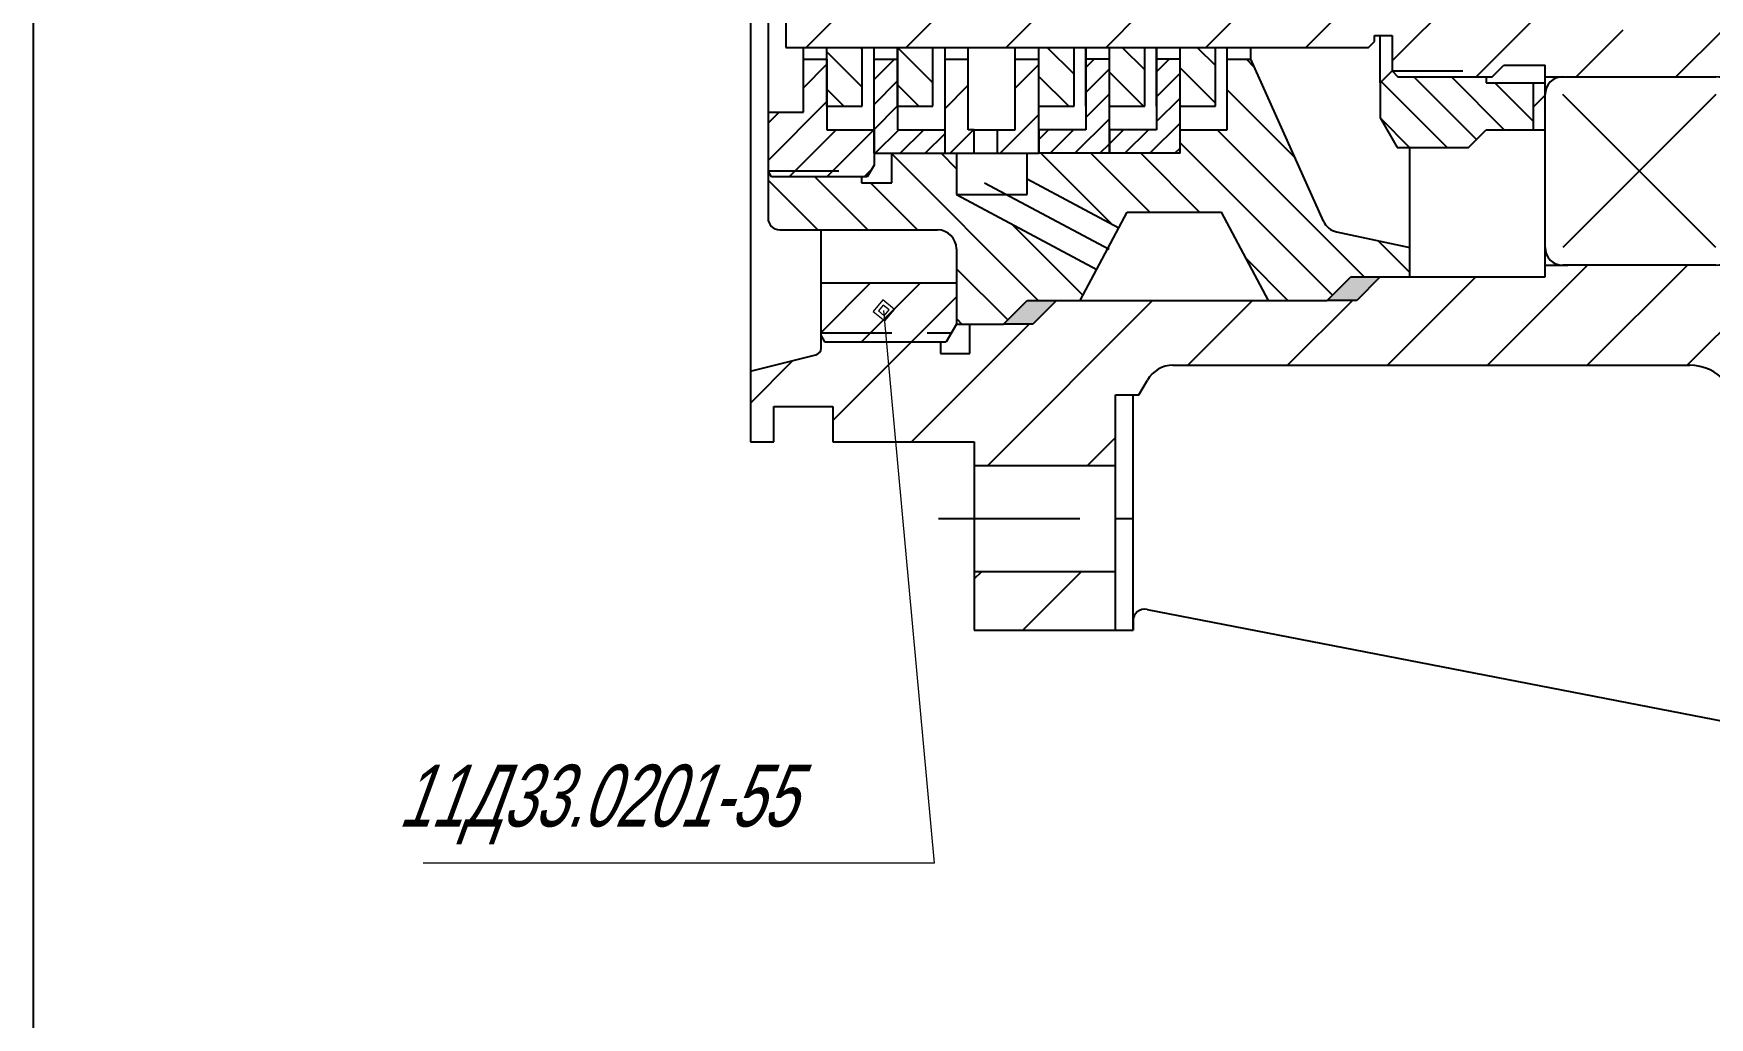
# Model space of a CAD drawing. Extents: x 0 to 841, y 0 to 594.
# Drawn here: x 440.5 to 535.4, y 412.4 to 468.1 of the extents above; entities that cross this region are included whole.
import ezdxf

# ---------------------------------------------------------------- set-up
doc = ezdxf.new("R2010")
doc.units = 0
doc.header["$MEASUREMENT"] = 0
for name, pattern in [('K5LT_AXLED', [13, 8, -2, 1, -2]), ('K5LT_BASIC', [0]), ('K5LT_DASHED', [6, 4, -2]), ('K5LT_THIN', [0])]:
    doc.linetypes.add(name, pattern=pattern)
doc.layers.add('LAYER0VIEW0', color=7, linetype='Continuous')
doc.styles.add('K5_TEXTSTYLE', font='win_eskd.shx', dxfattribs={"width": 0.7, "oblique": 15, "bigfont": 'b_eskd.shx'})
pattern_1 = [(45, (0, 0), (-1.414213562373095, 1.414213562373095), [])]
pattern_2 = [(45, (0, 0), (-1.060660171779821, 1.060660171779821), [])]
pattern_3 = [(45, (0, 0), (-0.7071067811865475, 0.7071067811865476), [])]
pattern_4 = [(-45, (0, 0), (1.060660171779821, 1.060660171779821), [])]
pattern_5 = [(-45, (0, 0), (1.414213562373095, 1.414213562373095), [])]
pattern_6 = [(45, (0, 0), (-2.82842712474619, 2.82842712474619), [])]

# ---------------------------------------------------------------- blocks, each defined once
blk = doc.blocks.new('*U165')
at = {"layer": 'LAYER0VIEW0', "color": 5, "linetype": 'K5LT_BASIC'}
for p, q in [((-1, 31.66666666666669), (-9.666666666666629, 31.66666666666669)), ((-10.66666666666663, 30.66666666666669), (-10.66666666666663, 22)), ((0, 22), (0, 30.66666666666669)), ((-9.666666666666629, 21), (-1, 21)), ((-9.666666666666629, 1), (-1, 1)), ((-10.66666666666663, -8.666666666666686), (-10.66666666666663, 0)), ((0, 0), (0, -8.666666666666686)), ((-1, -9.666666666666686), (-9.666666666666629, -9.666666666666686))]:
    blk.add_line(p, q, dxfattribs=at)
at = {"layer": 'LAYER0VIEW0', "color": 7, "linetype": 'K5LT_THIN'}
for p, q in [((-1, 22), (-9.666666666666629, 30.66666666666669)), ((-1, 30.66666666666669), (-9.666666666666629, 22)), ((-1, 0), (-9.666666666666629, -8.666666666666686)), ((-1, -8.666666666666686), (-9.666666666666629, 2.411265631607762e-16))]:
    blk.add_line(p, q, dxfattribs=at)
at = {"layer": 'LAYER0VIEW0', "color": 5, "linetype": 'K5LT_BASIC'}
for centre, start, end in [((-9.666666666666629, 30.66666666666669), 90, 180), ((-1, 30.66666666666669), 0, 90), ((-9.666666666666629, 22), 180, 270), ((-1, 22), 270, 0), ((-9.666666666666629, 0), 90, 180), ((-1, 0), 0, 90), ((-9.666666666666629, -8.666666666666686), 180, 270), ((-1, -8.666666666666686), 270, 0)]:
    blk.add_arc(centre, 1, start, end, dxfattribs=at)

msp = doc.modelspace()

# ---------------------------------------------------------------- hatches: boundary and pattern name
at = {"layer": 'LAYER0VIEW0'}
h = msp.add_hatch(dxfattribs=at)
h.set_pattern_fill('МЕТАЛЛ', color=256, style=0, pattern_type=0)
h.set_pattern_definition(pattern_6)
edge = h.paths.add_edge_path()
edge.add_line((526.0977101522714, 483.2925242810399), (517.4310434856048, 483.2925242810399))
edge.add_line((517.4310434856048, 483.2925242810399), (516.4310434856048, 483.2925242810399))
edge.add_line((516.4310434856048, 483.2925242810399), (516.4310434856048, 483.6258576143733))
edge.add_line((516.4310434856048, 483.6258576143733), (516.0977101522714, 483.9591909477066))
edge.add_line((516.0977101522714, 483.9591909477066), (483.0977101522714, 483.9591909477066))
edge.add_line((483.0977101522714, 483.9591909477066), (483.0977101522714, 483.0623246399594))
edge.add_line((483.0977101522714, 483.0623246399594), (484.4310434856048, 482.2925242810398))
edge.add_line((484.4310434856048, 482.2925242810399), (491.0977101522714, 482.2925242810399))
edge.add_line((491.0977101522714, 482.2925242810399), (491.0977101522714, 481.9591909477066))
edge.add_line((491.0977101522714, 481.9591909477066), (503.7643768189381, 481.9591909477066))
edge.add_line((503.7643768189381, 481.9591909477066), (503.7643768189381, 479.6258576143733))
edge.add_line((503.7643768189381, 479.6258576143733), (509.7643768189381, 479.6258576143733))
edge.add_line((509.7643768189381, 479.6258576143733), (512.0737778956965, 475.6258576143733))
edge.add_line((512.0737778956965, 475.6258576143733), (509.7643768189381, 471.6258576143733))
edge.add_line((509.7643768189381, 471.6258576143733), (503.7643768189381, 471.6258576143733))
edge.add_line((503.7643768189381, 471.6258576143733), (503.7643768189381, 469.2925242810399))
edge.add_line((503.7643768189381, 469.2925242810399), (491.0977101522714, 469.2925242810399))
edge.add_line((491.0977101522714, 469.2925242810399), (491.0977101522714, 468.9591909477066))
edge.add_line((491.0977101522714, 468.9591909477066), (484.4310434856048, 468.9591909477066))
edge.add_line((484.4310434856048, 468.9591909477066), (483.0977101522714, 468.189390588787))
edge.add_line((483.0977101522714, 468.1893905887871), (483.0977101522714, 467.2925242810399))
edge.add_line((483.0977101522714, 467.2925242810399), (516.0977101522714, 467.2925242810399))
edge.add_line((516.0977101522714, 467.2925242810399), (516.4310434856048, 467.6258576143733))
edge.add_line((516.4310434856048, 467.6258576143733), (516.4310434856048, 467.9591909477066))
edge.add_line((516.4310434856048, 467.9591909477066), (517.4310434856048, 467.9591909477066))
edge.add_line((517.4310434856048, 467.9591909477066), (517.4310434856048, 465.9591909477066))
edge.add_line((517.4310434856048, 465.9591909477066), (517.7643768189381, 465.6258576143733))
edge.add_line((517.7643768189381, 465.6258576143733), (523.0977101522714, 465.6258576143733))
edge.add_line((523.0977101522714, 465.6258576143733), (523.7643768189381, 466.29252428104))
edge.add_line((523.7643768189381, 466.2925242810399), (526.0977101522714, 466.2925242810399))
edge.add_line((526.0977101522714, 466.2925242810399), (526.0977101522714, 465.6258576143733))
edge.add_line((526.0977101522714, 465.6258576143733), (527.0977101522714, 465.6258576143733))
edge.add_line((527.0977101522714, 465.6258576143733), (535.7643768189381, 465.6258576143733))
edge.add_line((535.7643768189381, 465.6258576143733), (536.7643768189381, 465.6258576143733))
edge.add_line((536.7643768189381, 465.6258576143733), (560.7643768189381, 465.6258576143733))
edge.add_line((560.7643768189381, 465.6258576143733), (612.5616350826343, 465.6258576143733))
edge.add_line((612.5616350826346, 465.6258576143733), (627.2283017493011, 465.6258576143733))
edge.add_line((627.2283017493011, 465.6258576143733), (627.2283017493011, 463.9591909477066))
edge.add_line((627.2283017493011, 463.9591909477066), (636.5616350826346, 463.9591909477066))
edge.add_line((636.5616350826346, 463.9591909477066), (637.8949684159678, 463.9591909477066))
edge.add_line((637.8949684159678, 463.9591909477066), (646.5616350826346, 463.9591909477066))
edge.add_arc((646.5616350826346, 462.6258576143733), 1.333333333333333, 360, 450, ccw=False)
edge.add_line((647.8949684159678, 462.6258576143733), (647.8949684159678, 460.9591909477066))
edge.add_line((647.8949684159678, 460.9591909477066), (665.2283017493011, 460.9591909477066))
edge.add_arc((668.1076120941287, 456.0166622120744), 5.720054052575112, 342.4570964103727, 480.2232870814474, ccw=False)
edge.add_arc((756.8600549698186, 427.9600417034263), 87.36146973581641, 162.4570964103733, 172.6314406768663)
edge.add_arc((669.2283017493011, 439.2925242810399), 1, 630, 712.6314406768681, ccw=False)
edge.add_line((669.2283017493011, 438.2925242810399), (669.2283017493011, 433.6258576143733))
edge.add_arc((669.2283017493011, 432.6258576143733), 1, 360, 450, ccw=False)
edge.add_line((670.2283017493011, 432.6258576143733), (670.2283017493011, 431.6258576143733))
edge.add_line((670.2283017493011, 431.6258576143733), (671.5616350826346, 431.6258576143733))
edge.add_line((671.5616350826346, 431.6258576143733), (671.5616350826346, 433.6258576143733))
edge.add_arc((703.6828472038466, 433.6258576143733), 32.1212121212122, 454.97910584399864, 540, ccw=False)
edge.add_line((700.8949684159678, 465.6258576143733), (700.8949684159678, 467.2925242810399))
edge.add_line((700.8949684159678, 467.2925242810399), (699.2283017493011, 467.2925242810399))
edge.add_line((699.2283017493011, 467.2925242810399), (698.2283017493011, 467.2925242810399))
edge.add_line((698.2283017493011, 467.2925242810399), (697.5616350826346, 467.9591909477065))
edge.add_line((697.5616350826346, 467.9591909477066), (697.2283017493011, 467.6258576143732))
edge.add_line((697.2283017493011, 467.6258576143733), (689.8949684159678, 467.6258576143733))
edge.add_line((689.8949684159678, 467.6258576143733), (689.2283017493011, 468.29252428104))
edge.add_line((689.2283017493011, 468.2925242810399), (687.5616350826346, 468.2925242810399))
edge.add_line((687.5616350826346, 468.2925242810399), (687.5616350826346, 467.6258576143733))
edge.add_line((687.5616350826346, 467.6258576143733), (683.5616350826346, 467.6258576143733))
edge.add_line((683.5616350826346, 467.6258576143733), (681.5616350826346, 465.6258576143733))
edge.add_line((681.5616350826346, 465.6258576143733), (654.8949684159678, 465.6258576143733))
edge.add_line((654.8949684159678, 465.6258576143733), (652.2283017493011, 468.29252428104))
edge.add_line((652.2283017493011, 468.2925242810399), (530.3316121263289, 468.2925242810399))
edge.add_line((530.3316121263287, 468.2925242810399), (526.0977101522714, 475.6258576143733))
edge.add_line((526.0977101522714, 475.6258576143733), (530.3316121263287, 482.9591909477066))
edge.add_line((530.3316121263287, 482.9591909477066), (652.2283017493011, 482.9591909477066))
edge.add_line((652.2283017493011, 482.9591909477066), (654.8949684159678, 485.6258576143733))
edge.add_line((654.8949684159678, 485.6258576143733), (681.5616350826346, 485.6258576143733))
edge.add_line((681.5616350826346, 485.6258576143733), (683.5616350826346, 483.6258576143733))
edge.add_line((683.5616350826346, 483.6258576143733), (687.5616350826346, 483.6258576143733))
edge.add_line((687.5616350826346, 483.6258576143733), (687.5616350826346, 482.9591909477066))
edge.add_line((687.5616350826346, 482.9591909477066), (689.2283017493011, 482.9591909477066))
edge.add_line((689.2283017493011, 482.9591909477066), (689.8949684159678, 483.6258576143733))
edge.add_line((689.8949684159678, 483.6258576143733), (697.2283017493011, 483.6258576143733))
edge.add_line((697.2283017493011, 483.6258576143733), (697.5616350826346, 483.2925242810398))
edge.add_line((697.5616350826346, 483.2925242810399), (698.2283017493011, 483.9591909477065))
edge.add_line((698.2283017493011, 483.9591909477066), (699.2283017493011, 483.9591909477066))
edge.add_line((699.2283017493011, 483.9591909477066), (700.8949684159678, 483.9591909477066))
edge.add_line((700.8949684159678, 483.9591909477066), (700.8949684159678, 485.6258576143732))
edge.add_arc((703.6828472038466, 517.6258576143732), 32.1212121212122, 540, 625.0208941560014, ccw=False)
edge.add_line((671.5616350826346, 517.6258576143732), (671.5616350826346, 519.6258576143732))
edge.add_line((671.5616350826346, 519.6258576143732), (670.2283017493011, 519.6258576143732))
edge.add_line((670.2283017493011, 519.6258576143732), (670.2283017493011, 518.6258576143732))
edge.add_arc((669.2283017493011, 518.6258576143732), 1, 270, 360, ccw=False)
edge.add_line((669.2283017493011, 517.6258576143732), (669.2283017493011, 512.9591909477065))
edge.add_arc((669.2283017493011, 511.9591909477066), 1, 367.3685593231277, 450, ccw=False)
edge.add_arc((756.8600549698186, 523.2916735253202), 87.36146973581641, 187.3685593231336, 197.5429035896267)
edge.add_arc((668.1076120941287, 495.2350530166721), 5.720054052575112, 239.77671291855262, 377.5429035896268, ccw=False)
edge.add_line((665.2283017493011, 490.2925242810399), (647.8949684159678, 490.2925242810399))
edge.add_line((647.8949684159678, 490.2925242810399), (647.8949684159678, 488.6258576143733))
edge.add_arc((646.5616350826346, 488.6258576143733), 1.333333333333333, 270, 360, ccw=False)
edge.add_line((646.5616350826346, 487.2925242810399), (637.8949684159678, 487.2925242810399))
edge.add_line((637.8949684159678, 487.2925242810399), (636.5616350826346, 487.2925242810399))
edge.add_line((636.5616350826346, 487.2925242810399), (627.2283017493011, 487.2925242810399))
edge.add_line((627.2283017493011, 487.2925242810399), (627.2283017493011, 485.6258576143733))
edge.add_line((627.2283017493011, 485.6258576143733), (612.5616350826346, 485.6258576143733))
edge.add_line((612.5616350826346, 485.6258576143733), (560.7643768189383, 485.6258576143733))
edge.add_line((560.7643768189381, 485.6258576143733), (536.7643768189381, 485.6258576143733))
edge.add_line((536.7643768189381, 485.6258576143733), (535.7643768189381, 485.6258576143733))
edge.add_line((535.7643768189381, 485.6258576143733), (527.7643768189381, 485.6258576143733))
edge.add_line((527.7643768189381, 485.6258576143733), (527.7643768189381, 483.2925242810399))
edge.add_line((527.7643768189381, 483.2925242810399), (526.0977101522714, 483.2925242810399))
h = msp.add_hatch(dxfattribs=at)
h.set_pattern_fill('МЕТАЛЛ', color=256, style=0, pattern_type=0)
h.set_pattern_definition(pattern_4)
h.paths.add_polyline_path([(487.4310434856048, 467.2925242810399), (487.4310434856048, 463.9591909477066), (485.4310434856048, 463.9591909477066), (485.4310434856048, 466.6258576143733), (485.4310434856048, 467.2925242810399)])
h = msp.add_hatch(dxfattribs=at)
h.set_pattern_fill('МЕТАЛЛ', color=256, style=0, pattern_type=0)
h.set_pattern_definition(pattern_4)
h.paths.add_polyline_path([(491.4310434856048, 467.2925242810399), (491.4310434856048, 463.9591909477066), (489.4310434856048, 463.9591909477066), (489.4310434856048, 466.6258576143733), (489.4310434856048, 467.2925242810399)])
h = msp.add_hatch(dxfattribs=at)
h.set_pattern_fill('МЕТАЛЛ', color=256, style=0, pattern_type=0)
h.set_pattern_definition(pattern_4)
h.paths.add_polyline_path([(499.4310434856048, 467.2925242810399), (499.4310434856048, 463.9591909477066), (497.4310434856048, 463.9591909477066), (497.4310434856048, 466.6258576143733), (497.4310434856048, 467.2925242810399)])
h = msp.add_hatch(dxfattribs=at)
h.set_pattern_fill('МЕТАЛЛ', color=256, style=0, pattern_type=0)
h.set_pattern_definition(pattern_4)
h.paths.add_polyline_path([(503.4310434856048, 467.2925242810399), (503.4310434856048, 463.9591909477066), (501.4310434856048, 463.9591909477066), (501.4310434856048, 466.6258576143733), (501.4310434856048, 467.2925242810399)])
h = msp.add_hatch(dxfattribs=at)
h.set_pattern_fill('МЕТАЛЛ', color=256, style=0, pattern_type=0)
h.set_pattern_definition(pattern_4)
h.paths.add_polyline_path([(507.4310434856048, 467.2925242810399), (507.4310434856048, 463.9591909477066), (505.4310434856048, 463.9591909477066), (505.4310434856048, 466.6258576143733), (505.4310434856048, 467.2925242810399)])
h = msp.add_hatch(dxfattribs=at)
h.set_pattern_fill('МЕТАЛЛ', color=256, style=0, pattern_type=0)
h.set_pattern_definition(pattern_2)
h.paths.add_polyline_path([(482.0977101522714, 463.6258576143733), (484.0977101522714, 463.6258576143733), (484.0977101522714, 466.6258576143733), (485.4310434856048, 466.6258576143733), (485.4310434856048, 462.6258576143733), (488.0977101522714, 462.6258576143733), (488.0977101522714, 460.6258576143733), (487.7128099728117, 459.9591909477066), (482.2901602420014, 459.9591909477066), (482.0977101522714, 460.2925242810399)])
h = msp.add_hatch(dxfattribs=at)
h.set_pattern_fill('МЕТАЛЛ', color=256, style=0, pattern_type=0)
h.set_pattern_definition(pattern_3)
h.paths.add_polyline_path([(489.0977101522714, 461.2925242810399), (488.0977101522714, 461.2925242810399), (488.0977101522714, 462.6258576143733), (488.0977101522714, 466.6258576143733), (489.4310434856048, 466.6258576143733), (489.4310434856048, 462.6258576143733), (492.0977101522714, 462.6258576143733), (492.0977101522714, 461.2925242810399)])
h = msp.add_hatch(dxfattribs=at)
h.set_pattern_fill('МЕТАЛЛ', color=256, style=0, pattern_type=0)
h.set_pattern_definition(pattern_1)
h.paths.add_polyline_path([(493.4310434856048, 466.6258576143733), (493.4310434856048, 462.6258576143733), (493.7643768189381, 462.6258576143733), (493.7643768189381, 461.2925242810399), (492.0977101522714, 461.2925242810399), (492.0977101522714, 462.6258576143733), (492.0977101522714, 466.6258576143733)])
h = msp.add_hatch(dxfattribs=at)
h.set_pattern_fill('МЕТАЛЛ', color=256, style=0, pattern_type=0)
h.set_pattern_definition(pattern_1)
h.paths.add_polyline_path([(495.0977101522714, 462.6258576143733), (496.0977101522714, 462.6258576143733), (496.0977101522714, 466.6258576143733), (497.4310434856048, 466.6258576143733), (497.4310434856048, 461.2925242810399), (495.0977101522714, 461.2925242810399)])
h = msp.add_hatch(dxfattribs=at)
h.set_pattern_fill('МЕТАЛЛ', color=256, style=0, pattern_type=0)
h.set_pattern_definition(pattern_5)
edge = h.paths.add_edge_path()
edge.add_line((502.4310434856048, 457.9591909477066), (501.9604552503107, 457.0768380065301))
edge.add_line((501.9604552503107, 457.0768380065301), (496.7643768189383, 459.8480798365953))
edge.add_line((496.7643768189381, 459.8480798365954), (496.7643768189381, 461.2925242810399))
edge.add_line((496.7643768189381, 461.2925242810399), (497.4310434856048, 461.2925242810399))
edge.add_line((497.4310434856048, 461.2925242810399), (501.4310434856048, 461.2925242810399))
edge.add_line((501.4310434856048, 461.2925242810399), (505.4310434856048, 461.2925242810399))
edge.add_line((505.4310434856048, 461.2925242810399), (505.4310434856048, 462.6258576143733))
edge.add_line((505.4310434856048, 462.6258576143733), (508.0977101522714, 462.6258576143733))
edge.add_line((508.0977101522714, 462.6258576143733), (508.0977101522714, 466.6258576143733))
edge.add_line((508.0977101522714, 466.6258576143733), (509.4310434856048, 466.6258576143733))
edge.add_line((509.4310434856048, 466.6258576143733), (513.5432087590026, 457.4525658506399))
edge.add_arc((514.5165520384852, 457.888892148339), 1.066666666666667, 204.1455419604222, 257.9052429229853)
edge.add_line((514.2930543438389, 456.8459029066564), (518.4310434856048, 455.9591909477066))
edge.add_line((518.4310434856048, 455.9591909477066), (518.4310434856048, 454.2925242810399))
edge.add_line((518.4310434856048, 454.2925242810399), (516.7643768189381, 454.2925242810399))
edge.add_line((516.7643768189381, 454.2925242810399), (515.0977101522714, 454.2925242810399))
edge.add_line((515.0977101522714, 454.2925242810399), (513.7643768189381, 452.9591909477066))
edge.add_line((513.7643768189381, 452.9591909477066), (510.4310434856048, 452.9591909477066))
edge.add_line((510.4310434856048, 452.9591909477066), (507.7643768189381, 457.9591909477066))
edge.add_line((507.7643768189381, 457.9591909477066), (502.4310434856048, 457.9591909477066))
h = msp.add_hatch(dxfattribs=at)
h.set_pattern_fill('МЕТАЛЛ', color=256, style=0, pattern_type=0)
h.set_pattern_definition(pattern_3)
h.paths.add_polyline_path([(500.4310434856048, 461.2925242810399), (501.4310434856048, 461.2925242810399), (501.4310434856048, 462.6258576143733), (501.4310434856048, 466.6258576143733), (500.0977101522714, 466.6258576143733), (500.0977101522714, 462.6258576143733), (497.4310434856048, 462.6258576143733), (497.4310434856048, 461.2925242810399)])
h = msp.add_hatch(dxfattribs=at)
h.set_pattern_fill('МЕТАЛЛ', color=256, style=0, pattern_type=0)
h.set_pattern_definition(pattern_3)
h.paths.add_polyline_path([(504.4310434856048, 461.2925242810399), (505.4310434856048, 461.2925242810399), (505.4310434856048, 462.6258576143733), (505.4310434856048, 466.6258576143733), (504.0977101522714, 466.6258576143733), (504.0977101522714, 462.6258576143733), (501.4310434856048, 462.6258576143733), (501.4310434856048, 461.2925242810399)])
h = msp.add_hatch(dxfattribs=at)
h.set_pattern_fill('МЕТАЛЛ', color=256, style=0, pattern_type=0)
h.set_pattern_definition(pattern_4)
h.paths.add_polyline_path([(516.7643768189381, 463.2925242810399), (517.7266272675876, 461.6258576143733), (521.7643768189381, 461.6258576143733), (522.7643768189381, 462.6258576143733), (525.4310434856048, 462.6258576143733), (525.4310434856048, 465.2925242810399), (522.7643768189381, 465.2925242810399), (522.7643768189381, 465.6258576143733), (517.7643768189381, 465.6258576143733), (517.4310434856048, 465.9591909477066), (516.7643768189381, 465.2925242810399)])
h = msp.add_hatch(dxfattribs=at)
h.set_pattern_fill('МЕТАЛЛ', color=256, style=0, pattern_type=0)
h.set_pattern_definition(pattern_2)
h.paths.add_polyline_path([(526.0977101522714, 462.6258576143733), (526.0977101522714, 465.2925242810399), (525.4310434856048, 465.2925242810399), (525.4310434856048, 462.6258576143733)])
h = msp.add_hatch(dxfattribs=at)
h.set_pattern_fill('МЕТАЛЛ', color=256, style=0, pattern_type=0)
h.set_pattern_definition(pattern_6)
edge = h.paths.add_edge_path()
edge.add_arc((534.2903847238291, 446.6258576143733), 2.666666666666667, 351.4347188924495, 450, ccw=False)
edge.add_arc((549.7823181086588, 444.2925242810399), 13.00000000000002, 171.434718892449, 339.8636965717517)
edge.add_arc((578.8949684159678, 433.6178858350266), 18.00797177934661, 450, 519.8636965717519, ccw=False)
edge.add_line((578.8949684159678, 451.6258576143733), (583.5616350826346, 451.6258576143733))
edge.add_arc((583.5616350826346, 449.6258576143733), 2, 360, 450, ccw=False)
edge.add_line((585.5616350826346, 449.6258576143733), (585.5616350826346, 442.2925242810399))
edge.add_arc((587.5616350826346, 442.2925242810399), 2, 180, 270)
edge.add_line((587.5616350826346, 440.2925242810399), (595.0020258228325, 440.2925242810399))
edge.add_arc((595.0020258228323, 438.2925242810399), 2, 418.7362683056186, 450, ccw=False)
edge.add_line((596.0399820913159, 440.0020993114834), (604.4402530108065, 434.7907685321334))
edge.add_arc((603.5616350826346, 433.3745029094226), 1.666666666666667, 360, 418.1855071734621, ccw=False)
edge.add_line((605.2283017493011, 433.3745029094226), (605.2283017493011, 427.6258576143733))
edge.add_arc((609.2283017493011, 427.6258576143733), 4, 180, 270)
edge.add_line((609.2283017493011, 423.6258576143733), (621.8949684159678, 423.6258576143733))
edge.add_arc((621.8949684159678, 427.6258576143733), 4, 270, 360)
edge.add_line((625.8949684159678, 427.6258576143733), (625.8949684159678, 431.455744542351))
edge.add_arc((626.9616350826344, 431.455744542351), 1.066666666666667, 430.7099537808022, 540, ccw=False)
edge.add_line((627.3140088690112, 432.4625267891414), (639.2283017493011, 428.29252428104))
edge.add_line((639.2283017493011, 428.2925242810399), (640.5616350826346, 428.2925242810399))
edge.add_line((640.5616350826346, 428.2925242810399), (640.5616350826346, 427.6258576143733))
edge.add_line((640.5616350826346, 427.6258576143733), (640.5616350826346, 425.6258576143733))
edge.add_line((640.5616350826346, 425.6258576143733), (651.2283017493011, 425.6258576143733))
edge.add_line((651.2283017493011, 425.6258576143733), (651.2283017493011, 434.2925242810399))
edge.add_line((651.2283017493011, 434.2925242810399), (649.2283017493011, 434.2925242810399))
edge.add_line((649.2283017493011, 434.2925242810399), (647.5616350826346, 434.2925242810399))
edge.add_line((647.5616350826346, 434.2925242810399), (644.2283017493011, 437.6258576143733))
edge.add_line((644.2283017493011, 437.6258576143733), (620.8949684159678, 437.6258576143733))
edge.add_line((620.8949684159678, 437.6258576143733), (620.8949684159678, 429.3591909477066))
edge.add_arc((619.8283017493012, 429.3591909477066), 1.066666666666667, 270, 360, ccw=False)
edge.add_line((619.8283017493012, 428.2925242810399), (611.2949684159679, 428.2925242810399))
edge.add_arc((611.2949684159677, 429.3591909477066), 1.066666666666667, 540, 630, ccw=False)
edge.add_line((610.2283017493011, 429.3591909477066), (610.2283017493011, 435.3591909477066))
edge.add_line((610.2283017493011, 435.3591909477066), (610.2283017493011, 438.4070506709177))
edge.add_line((610.2283017493011, 438.4070506709177), (598.8949684159678, 445.28800305187))
edge.add_line((598.8949684159678, 445.2880030518701), (598.8949684159678, 445.6258576143733))
edge.add_line((598.8949684159678, 445.6258576143733), (598.8949684159678, 446.2925242810399))
edge.add_line((598.8949684159678, 446.2925242810399), (598.2283017493011, 445.6258576143732))
edge.add_line((598.2283017493011, 445.6258576143733), (593.2283017493011, 445.6258576143733))
edge.add_line((593.2283017493011, 445.6258576143733), (593.2283017493011, 445.2925242810399))
edge.add_line((593.2283017493011, 445.2925242810399), (591.5616350826346, 445.2925242810399))
edge.add_line((591.5616350826346, 445.2925242810399), (591.5616350826346, 446.9591909477066))
edge.add_line((591.5616350826346, 446.9591909477066), (590.2283017493011, 446.9591909477066))
edge.add_line((590.2283017493011, 446.9591909477066), (590.2283017493011, 451.9591909477066))
edge.add_line((590.2283017493011, 451.9591909477066), (590.2283017493011, 453.6384385892136))
edge.add_line((590.2283017493011, 453.6384385892136), (591.8081721895566, 454.6258576143733))
edge.add_line((591.8081721895566, 454.6258576143733), (591.8081721895566, 454.9591909477066))
edge.add_line((591.8081721895566, 454.9591909477066), (578.9175483759014, 454.9591909477066))
edge.add_arc((578.9175483759014, 448.2925242810399), 6.666666666666666, 90, 102.1475698211778)
edge.add_line((577.5146797418994, 454.8099167074769), (574.4742547149814, 454.155465260454))
edge.add_arc((578.8949684159678, 433.6178858350266), 21.00797177934664, 102.1475698211766, 159.8636965717519)
edge.add_arc((549.7823181086588, 444.2925242810399), 10, 494.9999999999995, 699.8636965717519, ccw=False)
edge.add_line((542.7112502967931, 451.3635920929053), (543.8735654994026, 452.5259072955149))
edge.add_arc((548.5876107073133, 447.8118620876045), 6.666666666666666, 480.96375653207417, 495.00000000000136, ccw=False)
edge.add_line((545.1576390044628, 453.5284815923548), (556.4310434856046, 460.2925242810399))
edge.add_line((556.4310434856048, 460.2925242810399), (556.4310434856048, 462.6258576143733))
edge.add_line((556.4310434856048, 462.6258576143733), (550.2995616260401, 462.6258576143733))
edge.add_line((550.2995616260401, 462.6258576143733), (541.0505150872822, 457.0764296911185))
edge.add_arc((543.1084981089924, 453.6464579882684), 4, 120.9637565320723, 135.0000000000006)
edge.add_line((540.280070984246, 456.4748851130145), (538.7643768189381, 454.9591909477066))
edge.add_line((538.7643768189381, 454.9591909477066), (535.7643768189381, 454.9591909477066))
edge.add_line((535.7643768189381, 454.9591909477066), (527.3768432917146, 454.9591909477066))
edge.add_line((527.3768432917149, 454.9591909477066), (526.0977101522716, 454.9591909477066))
edge.add_line((526.0977101522714, 454.9591909477066), (526.0977101522714, 454.2925242810399))
edge.add_line((526.0977101522714, 454.2925242810399), (516.7643768189381, 454.2925242810399))
edge.add_line((516.7643768189381, 454.2925242810399), (515.4310434856048, 452.9591909477066))
edge.add_line((515.4310434856048, 452.9591909477066), (513.7643768189381, 452.9591909477066))
edge.add_line((513.7643768189381, 452.9591909477066), (498.4310434856048, 452.9591909477066))
edge.add_line((498.4310434856048, 452.9591909477066), (497.0977101522714, 451.6258576143732))
edge.add_line((497.0977101522714, 451.6258576143733), (495.4310434856048, 451.6258576143733))
edge.add_line((495.4310434856048, 451.6258576143733), (493.5203598830818, 451.6258576143733))
edge.add_line((493.5203598830818, 451.6258576143733), (493.5203598830818, 449.9591909477066))
edge.add_line((493.5203598830818, 449.9591909477066), (491.8536932164151, 449.9591909477066))
edge.add_line((491.8536932164151, 449.9591909477066), (491.8536932164151, 450.6258576143733))
edge.add_line((491.8536932164151, 450.6258576143733), (485.2901602420012, 450.6258576143733))
edge.add_line((485.2901602420014, 450.6258576143733), (485.0977101522716, 450.9591909477066))
edge.add_line((485.0977101522714, 450.9591909477066), (485.0977101522714, 450.2715015102684))
edge.add_arc((484.6977101522715, 450.2715015102684), 0.4, 284.03624346793436, 360, ccw=False)
edge.add_line((484.7947244022861, 449.8834445102102), (481.0977101522716, 448.9591909477066))
edge.add_line((481.0977101522714, 448.9591909477066), (481.0977101522714, 444.9591909477066))
edge.add_line((481.0977101522714, 444.9591909477066), (482.4310434856048, 444.9591909477066))
edge.add_line((482.4310434856048, 444.9591909477066), (482.4310434856048, 446.9591909477066))
edge.add_line((482.4310434856048, 446.9591909477066), (485.7643768189381, 446.9591909477066))
edge.add_line((485.7643768189381, 446.9591909477066), (485.7643768189381, 444.9591909477066))
edge.add_line((485.7643768189381, 444.9591909477066), (493.7643768189381, 444.9591909477066))
edge.add_line((493.7643768189381, 444.9591909477066), (493.7643768189381, 443.6258576143733))
edge.add_line((493.7643768189381, 443.6258576143733), (501.7643768189381, 443.6258576143733))
edge.add_line((501.7643768189381, 443.6258576143733), (501.7643768189381, 447.6258576143733))
edge.add_line((501.7643768189381, 447.6258576143733), (503.0977101522714, 447.6258576143733))
edge.add_line((503.0977101522714, 447.6258576143733), (503.578835376596, 448.4591909477066))
edge.add_arc((505.0222110495703, 447.6258576143733), 1.666666666666667, 450, 510.0000000000007, ccw=False)
edge.add_line((505.0222110495703, 449.2925242810399), (534.2903847238291, 449.2925242810399))
h = msp.add_hatch(dxfattribs=at)
h.set_pattern_fill('МЕТАЛЛ', color=256, style=0, pattern_type=0)
h.set_pattern_definition(pattern_5)
edge = h.paths.add_edge_path()
edge.add_line((492.7643768189381, 458.9591909477066), (500.7055532895264, 454.7238968300595))
edge.add_line((500.7055532895264, 454.7238968300595), (499.7643768189381, 452.9591909477066))
edge.add_line((499.7643768189381, 452.9591909477066), (498.4310434856048, 452.9591909477066))
edge.add_line((498.4310434856048, 452.9591909477066), (496.7643768189381, 452.9591909477066))
edge.add_line((496.7643768189381, 452.9591909477066), (495.4310434856048, 451.6258576143733))
edge.add_line((495.4310434856048, 451.6258576143733), (492.7643768189381, 451.6258576143733))
edge.add_line((492.7643768189381, 451.6258576143733), (492.7643768189381, 455.8925242810399))
edge.add_arc((491.6977101522715, 455.8925242810399), 1.066666666666667, 0, 90)
edge.add_line((491.6977101522715, 456.9591909477066), (482.7643768189381, 456.9591909477066))
edge.add_arc((482.7643768189381, 457.6258576143733), 0.6666666666666666, 540, 630, ccw=False)
edge.add_line((482.0977101522714, 457.6258576143733), (482.0977101522714, 460.2925242810399))
edge.add_line((482.0977101522714, 460.2925242810399), (482.2901602420012, 459.9591909477066))
edge.add_line((482.2901602420014, 459.9591909477066), (487.3794766394784, 459.9591909477066))
edge.add_line((487.3794766394784, 459.9591909477066), (487.3794766394784, 459.6258576143733))
edge.add_line((487.3794766394784, 459.6258576143733), (489.0977101522714, 459.6258576143733))
edge.add_line((489.0977101522714, 459.6258576143733), (489.0977101522714, 461.2925242810399))
edge.add_line((489.0977101522714, 461.2925242810399), (492.0977101522714, 461.2925242810399))
edge.add_line((492.0977101522714, 461.2925242810399), (492.7643768189381, 461.2925242810399))
edge.add_line((492.7643768189381, 461.2925242810399), (492.7643768189381, 458.9591909477066))
h = msp.add_hatch(dxfattribs=at)
h.set_pattern_fill('МЕТАЛЛ', color=256, style=0, pattern_type=0)
h.set_pattern_definition(pattern_1)
h.paths.add_polyline_path([(485.0977101522714, 453.9591909477066), (492.7643768189381, 453.9591909477066), (492.7643768189381, 451.6258576143733), (492.1870265497483, 450.6258576143733), (485.2901602420014, 450.6258576143733), (485.0977101522714, 450.9591909477066)])
for points in [[(513.7643768189381, 452.9591909477066), (515.0977101522714, 454.2925242810399), (516.7643768189381, 454.2925242810399), (515.4310434856048, 452.9591909477066)], [(498.4310434856048, 452.9591909477066), (497.0977101522714, 451.6258576143733), (495.4310434856048, 451.6258576143733), (496.7643768189381, 452.9591909477066)]]:
    msp.add_hatch(color=1, dxfattribs=at).paths.add_polyline_path(points)
h = msp.add_hatch(dxfattribs=at)
h.set_pattern_fill('МЕТАЛЛ', color=256, style=0, pattern_type=0)
h.set_pattern_definition(pattern_6)
h.paths.add_polyline_path([(493.7643768189381, 434.2925242810399), (501.7643768189381, 434.2925242810399), (501.7643768189381, 437.6258576143733), (493.7643768189381, 437.6258576143733)])

# ---------------------------------------------------------------- linework, layer by layer
at = {"layer": 'LAYER0VIEW0', "color": 5, "linetype": 'K5LT_BASIC'}
for p, q in [((440.4999999999999, 302), (440.4999999999999, 589)), ((481.0977101522714, 475.6258576143733), (481.0977101522714, 444.9591909477066)), ((482.0977101522714, 475.6258576143733), (482.0977101522714, 457.6258576143733)), ((483.0977101522714, 475.6258576143733), (483.0977101522714, 467.2925242810399)), ((516.4310434856048, 467.6258576143733), (516.4310434856048, 467.9591909477066)), ((516.4310434856048, 467.9591909477066), (517.4310434856048, 467.9591909477066)), ((516.7643768189381, 465.2925242810399), (516.7643768189381, 467.9591909477066)), ((517.4310434856048, 467.9591909477066), (517.4310434856048, 465.9591909477066)), ((483.0977101522714, 467.2925242810399), (516.0977101522714, 467.2925242810399)), ((484.0977101522714, 466.6258576143733), (484.0977101522714, 467.2925242810399)), ((485.4310434856048, 466.6258576143733), (485.4310434856048, 467.2925242810399)), ((485.4310434856048, 463.9591909477066), (485.4310434856048, 467.2925242810399)), ((487.4310434856048, 463.9591909477066), (487.4310434856048, 467.2925242810399)), ((488.0977101522714, 461.2925242810399), (488.0977101522714, 467.2925242810399)), ((489.4310434856048, 467.2925242810399), (489.4310434856048, 462.6258576143733)), ((489.4310434856048, 466.6258576143733), (489.4310434856048, 467.2925242810399)), ((489.4310434856048, 463.9591909477066), (489.4310434856048, 467.2925242810399)), ((491.4310434856048, 463.9591909477066), (491.4310434856048, 467.2925242810399)), ((492.0977101522714, 467.2925242810399), (492.0977101522714, 461.2925242810399)), ((493.4310434856048, 462.6258576143733), (493.4310434856048, 467.2925242810399)), ((496.0977101522714, 462.6258576143733), (496.0977101522714, 467.2925242810399)), ((497.4310434856048, 461.2925242810399), (497.4310434856048, 467.2925242810399)), ((497.4310434856048, 466.6258576143733), (497.4310434856048, 467.2925242810399)), ((497.4310434856048, 463.9591909477066), (497.4310434856048, 467.2925242810399)), ((499.4310434856048, 463.9591909477066), (499.4310434856048, 467.2925242810399)), ((500.0977101522714, 467.2925242810399), (500.0977101522714, 462.6258576143733)), ((500.0977101522714, 466.6258576143733), (500.0977101522714, 467.2925242810399)), ((500.0977101522714, 463.9591909477066), (500.0977101522714, 467.2925242810399)), ((501.4310434856048, 461.2925242810399), (501.4310434856048, 467.2925242810399)), ((501.4310434856048, 461.2925242810399), (501.4310434856048, 467.2925242810399)), ((501.4310434856048, 466.6258576143733), (501.4310434856048, 467.2925242810399)), ((501.4310434856048, 463.9591909477066), (501.4310434856048, 467.2925242810399)), ((503.4310434856048, 463.9591909477066), (503.4310434856048, 467.2925242810399)), ((504.0977101522714, 467.2925242810399), (504.0977101522714, 462.6258576143733)), ((504.0977101522714, 466.6258576143733), (504.0977101522714, 467.2925242810399)), ((504.0977101522714, 463.9591909477066), (504.0977101522714, 467.2925242810399)), ((505.4310434856048, 461.2925242810399), (505.4310434856048, 467.2925242810399)), ((505.4310434856048, 466.6258576143733), (505.4310434856048, 467.2925242810399)), ((505.4310434856048, 463.9591909477066), (505.4310434856048, 467.2925242810399)), ((507.4310434856048, 463.9591909477066), (507.4310434856048, 467.2925242810399)), ((508.0977101522714, 466.6258576143733), (508.0977101522714, 467.2925242810399)), ((509.4310434856048, 466.6258576143733), (509.4310434856048, 467.2925242810399)), ((516.0977101522714, 467.2925242810399), (516.4310434856048, 467.6258576143733)), ((484.0977101522714, 463.6258576143733), (484.0977101522714, 466.6258576143733)), ((484.0977101522714, 466.6258576143733), (485.4310434856048, 466.6258576143733)), ((485.4310434856048, 466.6258576143733), (485.4310434856048, 462.6258576143733)), ((488.0977101522714, 466.6258576143733), (489.4310434856048, 466.6258576143733)), ((492.0977101522714, 466.6258576143733), (493.4310434856048, 466.6258576143733)), ((496.0977101522714, 466.6258576143733), (497.4310434856048, 466.6258576143733)), ((501.4310434856048, 466.6258576143733), (500.0977101522714, 466.6258576143733)), ((505.4310434856048, 466.6258576143733), (504.0977101522714, 466.6258576143733)), ((508.0977101522714, 462.6258576143733), (508.0977101522714, 466.6258576143733)), ((508.0977101522714, 466.6258576143733), (509.4310434856048, 466.6258576143733)), ((513.5432087590026, 457.4525658506399), (509.4310434856048, 466.6258576143733)), ((523.0977101522714, 465.6258576143733), (523.7643768189381, 466.2925242810399)), ((523.7643768189381, 466.2925242810399), (526.0977101522714, 466.2925242810399)), ((526.0977101522714, 462.6258576143733), (526.0977101522714, 466.2925242810399)), ((517.4310434856048, 465.9591909477066), (516.7643768189381, 465.2925242810399)), ((516.7643768189381, 465.2925242810399), (516.7643768189381, 463.2925242810399)), ((517.4310434856048, 465.9591909477066), (517.7643768189381, 465.6258576143733)), ((517.7643768189381, 465.6258576143733), (523.0977101522714, 465.6258576143733)), ((522.7643768189381, 465.6258576143733), (522.7643768189381, 465.2925242810399)), ((522.7643768189381, 465.2925242810399), (526.0977101522714, 465.2925242810399)), ((525.4310434856048, 465.2925242810399), (525.4310434856048, 462.6258576143733)), ((526.0977101522714, 465.6258576143733), (535.0502175237363, 465.6258576143733)), ((482.0977101522714, 463.6258576143733), (484.0977101522714, 463.6258576143733)), ((485.4310434856048, 463.9591909477066), (487.4310434856048, 463.9591909477066)), ((489.4310434856048, 463.9591909477066), (491.4310434856048, 463.9591909477066)), ((497.4310434856048, 463.9591909477066), (499.4310434856048, 463.9591909477066)), ((501.4310434856048, 463.9591909477066), (503.4310434856048, 463.9591909477066)), ((505.4310434856048, 463.9591909477066), (507.4310434856048, 463.9591909477066)), ((516.7643768189381, 463.2925242810399), (517.7266272675876, 461.6258576143733)), ((485.4310434856048, 462.6258576143733), (488.0977101522714, 462.6258576143733)), ((488.0977101522714, 462.6258576143733), (488.0977101522714, 460.6258576143733)), ((489.4310434856048, 462.6258576143733), (492.0977101522714, 462.6258576143733)), ((492.0977101522714, 462.6258576143733), (492.0977101522714, 461.2925242810399)), ((493.7643768189381, 462.6258576143733), (493.4310434856048, 462.6258576143733)), ((493.7643768189381, 461.2925242810399), (493.7643768189381, 462.6258576143733)), ((493.7643768189381, 462.6258576143733), (496.0977101522714, 462.6258576143733)), ((495.0977101522714, 461.2925242810399), (495.0977101522714, 462.6258576143733)), ((500.0977101522714, 462.6258576143733), (497.4310434856048, 462.6258576143733)), ((497.4310434856048, 462.6258576143733), (497.4310434856048, 461.2925242810399)), ((504.0977101522714, 462.6258576143733), (501.4310434856048, 462.6258576143733)), ((501.4310434856048, 462.6258576143733), (501.4310434856048, 461.2925242810399)), ((505.4310434856048, 462.6258576143733), (508.0977101522714, 462.6258576143733)), ((521.7643768189381, 461.6258576143733), (522.7643768189381, 462.6258576143733)), ((522.7643768189381, 462.6258576143733), (526.0977101522714, 462.6258576143733)), ((526.0977101522714, 454.2925242810399), (526.0977101522714, 462.6258576143733)), ((488.0977101522714, 461.2925242810399), (492.0977101522714, 461.2925242810399)), ((489.0977101522714, 459.6258576143733), (489.0977101522714, 461.2925242810399)), ((492.0977101522714, 461.2925242810399), (493.7643768189381, 461.2925242810399)), ((492.7643768189381, 461.2925242810399), (492.7643768189381, 458.9591909477066)), ((493.7643768189381, 461.2925242810399), (497.4310434856048, 461.2925242810399)), ((496.7643768189381, 458.9591909477066), (496.7643768189381, 461.2925242810399)), ((501.4310434856048, 461.2925242810399), (497.4310434856048, 461.2925242810399)), ((505.4310434856048, 461.2925242810399), (501.4310434856048, 461.2925242810399)), ((517.7266272675876, 461.6258576143733), (521.7643768189381, 461.6258576143733)), ((518.4310434856048, 455.9591909477066), (518.4310434856048, 461.6258576143733)), ((488.0977101522714, 460.6258576143733), (487.7128099728117, 459.9591909477066)), ((482.2901602420014, 459.9591909477066), (482.0977101522716, 460.2925242810399)), ((487.7128099728117, 459.9591909477066), (482.2901602420014, 459.9591909477066)), ((487.3794766394784, 459.9591909477066), (487.3794766394784, 459.6258576143733)), ((487.3794766394784, 459.6258576143733), (489.0977101522714, 459.6258576143733)), ((496.7643768189381, 459.8480798365954), (501.9604552503107, 457.0768380065301)), ((492.7643768189381, 458.9591909477066), (496.7643768189381, 458.9591909477066)), ((492.7643768189381, 458.9591909477066), (500.7055532895264, 454.7238968300595)), ((499.7643768189381, 452.9591909477066), (502.4310434856048, 457.9591909477066)), ((502.4310434856048, 457.9591909477066), (507.7643768189381, 457.9591909477066)), ((510.4310434856048, 452.9591909477066), (507.7643768189381, 457.9591909477066)), ((482.7643768189381, 456.9591909477066), (491.6977101522713, 456.9591909477066)), ((485.0977101522714, 450.2715015102684), (485.0977101522714, 456.9591909477066)), ((514.2930543438389, 456.8459029066564), (518.4310434856048, 455.9591909477066)), ((492.7643768189381, 455.8925242810399), (492.7643768189381, 451.6258576143733)), ((518.4310434856048, 454.2925242810399), (518.4310434856048, 455.9591909477066)), ((526.0977101522714, 454.9591909477066), (527.3768432917146, 454.9591909477066)), ((485.0977101522714, 453.9591909477066), (492.7643768189381, 453.9591909477066)), ((513.7643768189381, 452.9591909477066), (515.0977101522714, 454.2925242810399)), ((515.0977101522714, 454.2925242810399), (516.7643768189381, 454.2925242810399)), ((516.7643768189381, 454.2925242810399), (515.4310434856048, 452.9591909477066)), ((516.7643768189381, 454.2925242810399), (526.0977101522714, 454.2925242810399)), ((495.4310434856048, 451.6258576143733), (496.7643768189381, 452.9591909477066)), ((496.7643768189381, 452.9591909477066), (498.4310434856048, 452.9591909477066)), ((498.4310434856048, 452.9591909477066), (497.0977101522714, 451.6258576143733)), ((498.4310434856048, 452.9591909477066), (513.7643768189381, 452.9591909477066)), ((515.4310434856048, 452.9591909477066), (513.7643768189381, 452.9591909477066)), ((485.0977101522714, 450.9591909477066), (485.2901602420012, 450.6258576143733)), ((492.7643768189381, 451.6258576143733), (492.1870265497486, 450.6258576143733)), ((492.7643768189381, 451.6258576143733), (495.4310434856048, 451.6258576143733)), ((493.5203598830818, 449.9591909477066), (493.5203598830818, 451.6258576143733)), ((497.0977101522714, 451.6258576143733), (495.4310434856048, 451.6258576143733)), ((481.0977101522714, 448.9591909477066), (484.7947244022859, 449.8834445102102)), ((485.2901602420014, 450.6258576143733), (492.1870265497486, 450.6258576143733)), ((491.8536932164151, 450.6258576143733), (491.8536932164151, 449.9591909477066)), ((491.8536932164151, 449.9591909477066), (493.5203598830818, 449.9591909477066)), ((505.0222110495703, 449.2925242810399), (534.2903847238291, 449.2925242810399)), ((503.0977101522714, 447.6258576143733), (503.5788353765962, 448.4591909477066)), ((501.7643768189381, 434.2925242810399), (501.7643768189381, 447.6258576143733)), ((501.7643768189381, 447.6258576143733), (503.0977101522714, 447.6258576143733)), ((502.7643768189381, 434.2925242810399), (502.7643768189381, 447.6258576143733)), ((482.4310434856048, 444.9591909477066), (482.4310434856048, 446.9591909477066)), ((482.4310434856048, 446.9591909477066), (485.7643768189381, 446.9591909477066)), ((485.7643768189381, 446.9591909477066), (485.7643768189381, 444.9591909477066)), ((481.0977101522714, 444.9591909477066), (482.4310434856048, 444.9591909477066)), ((485.7643768189381, 444.9591909477066), (493.7643768189381, 444.9591909477066)), ((493.7643768189381, 444.9591909477066), (493.7643768189381, 434.2925242810399)), ((493.7643768189381, 443.6258576143733), (501.7643768189381, 443.6258576143733)), ((493.7643768189381, 437.6258576143733), (501.7643768189381, 437.6258576143733)), ((502.7643768189381, 434.8174079660106), (502.7643768189381, 434.2925242810399)), ((503.5580256774102, 435.471869551903), (607.5616353210529, 415.2925242810399)), ((493.7643768189381, 434.2925242810399), (501.7643768189381, 434.2925242810399)), ((501.7643768189381, 434.2925242810399), (502.7643768189381, 434.2925242810399))]:
    msp.add_line(p, q, dxfattribs=at)
at = {"layer": 'LAYER0VIEW0', "color": 7, "linetype": 'K5LT_DASHED'}
for p, q in [((517.4310434856048, 465.9591909477066), (523.4310434856048, 465.9591909477066)), ((482.0977101522714, 460.2925242810399), (487.9052600625415, 460.2925242810399)), ((485.0977101522714, 451.1258576143733), (492.4757016843433, 451.1258576143733))]:
    msp.add_line(p, q, dxfattribs=at)
at = {"layer": 'LAYER0VIEW0', "color": 7, "linetype": 'K5LT_AXLED'}
for p, q in [((494.3477101522714, 459.6258576143733), (502.1729794178128, 455.4523806727512)), ((491.7538117088585, 440.6258576143733), (504.4941990004294, 440.6258576143733))]:
    msp.add_line(p, q, dxfattribs=at)
at = {"layer": 'LAYER0VIEW0', "color": 7, "linetype": 'K5LT_THIN', "lineweight": 0}
for p, q in [((488.5951664988253, 452.9960746224671), (488.052587618853, 452.3436881120241)), ((489.2475530092682, 452.4534957424947), (488.5951664988253, 452.9960746224671)), ((488.052587618853, 452.3436881120241), (488.7049741292959, 451.8011092320518)), ((488.6226184064429, 452.6973332748632), (488.3513289664568, 452.3711400196418)), ((488.3513289664568, 452.3711400196418), (488.6775222216783, 452.0998505796556)), ((488.9488116616644, 452.4260438348771), (488.6226184064429, 452.6973332748632)), ((491.5253462091554, 421.1088248335814), (488.6500703140606, 452.3985919272594)), ((488.6775222216783, 452.0998505796556), (488.9488116616644, 452.4260438348771)), ((488.6775222216783, 452.0998505796556), (488.7049741292959, 451.8011092320518)), ((488.7049741292959, 451.8011092320518), (489.2475530092682, 452.4534957424947)), ((491.5253462091554, 421.1088248335814), (462.5732664362062, 421.1088248335814))]:
    msp.add_line(p, q, dxfattribs=at)
at = {"layer": 'LAYER0VIEW0', "color": 5, "linetype": 'K5LT_BASIC'}
for centre, radius, start, end in [((482.7643768189381, 457.6258576143733), 0.6666666666666666, 180, 270), ((491.6977101522715, 455.8925242810399), 1.066666666666667, 0, 90), ((514.5165520384852, 457.888892148339), 1.066666666666667, 204.1455419604222, 257.9052429229853), ((484.6977101522715, 450.2715015102684), 0.4, 284.0362434679324, 0), ((505.0222110495703, 447.6258576143733), 1.666666666666667, 90, 150.0000000000007), ((534.2903847238291, 446.6258576143733), 2.666666666666667, 351.4347188924496, 90), ((503.4310434856048, 434.8174079660106), 0.6666666666666666, 79.01959399043909, 180)]:
    msp.add_arc(centre, radius, start, end, dxfattribs=at)

# ---------------------------------------------------------------- block references
at = {"layer": 'LAYER0VIEW0'}
msp.add_blockref('*U165', (536.7643768189382, 464.6258576143733), dxfattribs=at)

# ---------------------------------------------------------------- texts
at = {"layer": 'LAYER0VIEW0', "color": 7, "lineweight": 0, "style": 'K5_TEXTSTYLE', "oblique": 20, "width": 0.7}
msp.add_text('11Д33.0201-55', height=3.5, dxfattribs=at).set_placement((461.1352530819117, 423.1830332123732))

doc.saveas('drawing.dxf')
